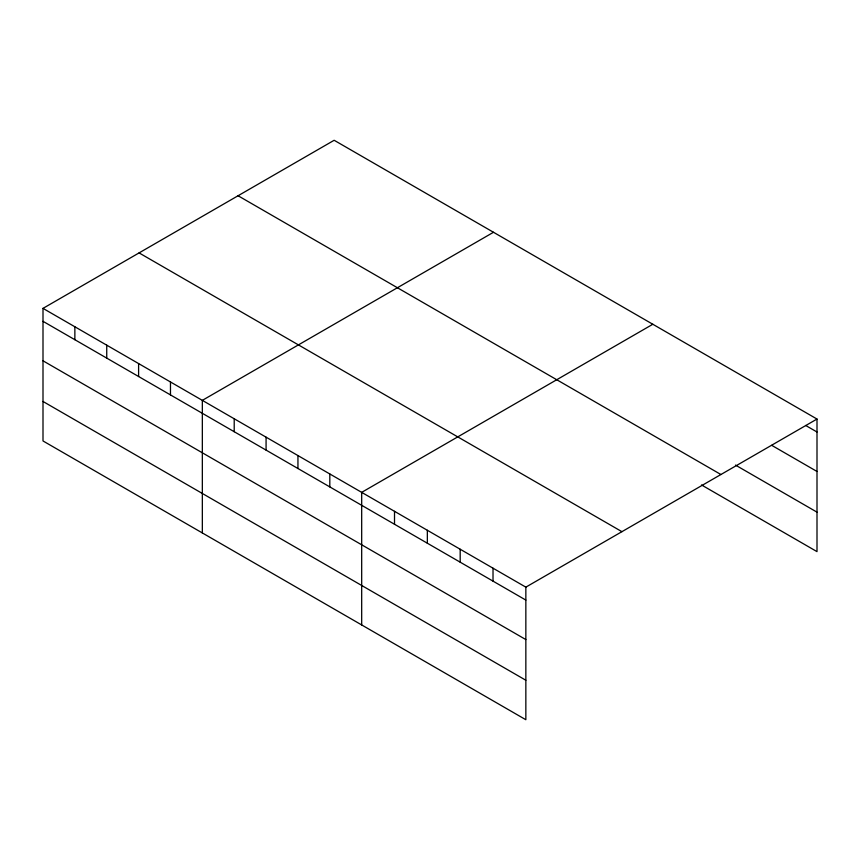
<?xml version="1.0" encoding="UTF-8"?>
<svg xmlns="http://www.w3.org/2000/svg" width="860" height="860" viewBox="0 0 860 860"><rect width="100%" height="100%" fill="white"/><g stroke="black" fill="none" stroke-linecap="round" stroke-linejoin="round"><path stroke-width="1.29" d="M525.847 639.571L525.847 587.143L43 308.375L43 440.954L525.847 719.723L525.847 639.571L43 360.802M701.513 484.954L817 551.625L817 419.046L334.153 140.277L43 308.375M493.489 232.275L202.337 400.362L202.337 532.942M652.826 324.263L361.684 492.361L361.684 624.941M525.847 587.143L817 419.046M805.68 425.463L817 432M771.71 445.329L817 471.473M735.483 465.088L817 512.151M238.07 195.747L720.916 474.516M139.083 252.904L621.93 531.673M43 321.317L525.847 600.087M43 401.469L525.847 680.249M493.017 568.191L493.017 581.134M460.186 549.228L460.186 562.182M427.345 530.276L427.345 543.219M394.514 511.313L394.514 524.267M329.81 473.957L329.81 486.91M297.947 455.563L297.947 468.506M266.073 437.16L266.073 450.113M234.21 418.766L234.21 431.709M170.474 381.969L170.474 394.912M138.6 363.565L138.6 376.519M106.737 345.172L106.737 358.115M74.863 326.768L74.863 339.721"/></g></svg>
